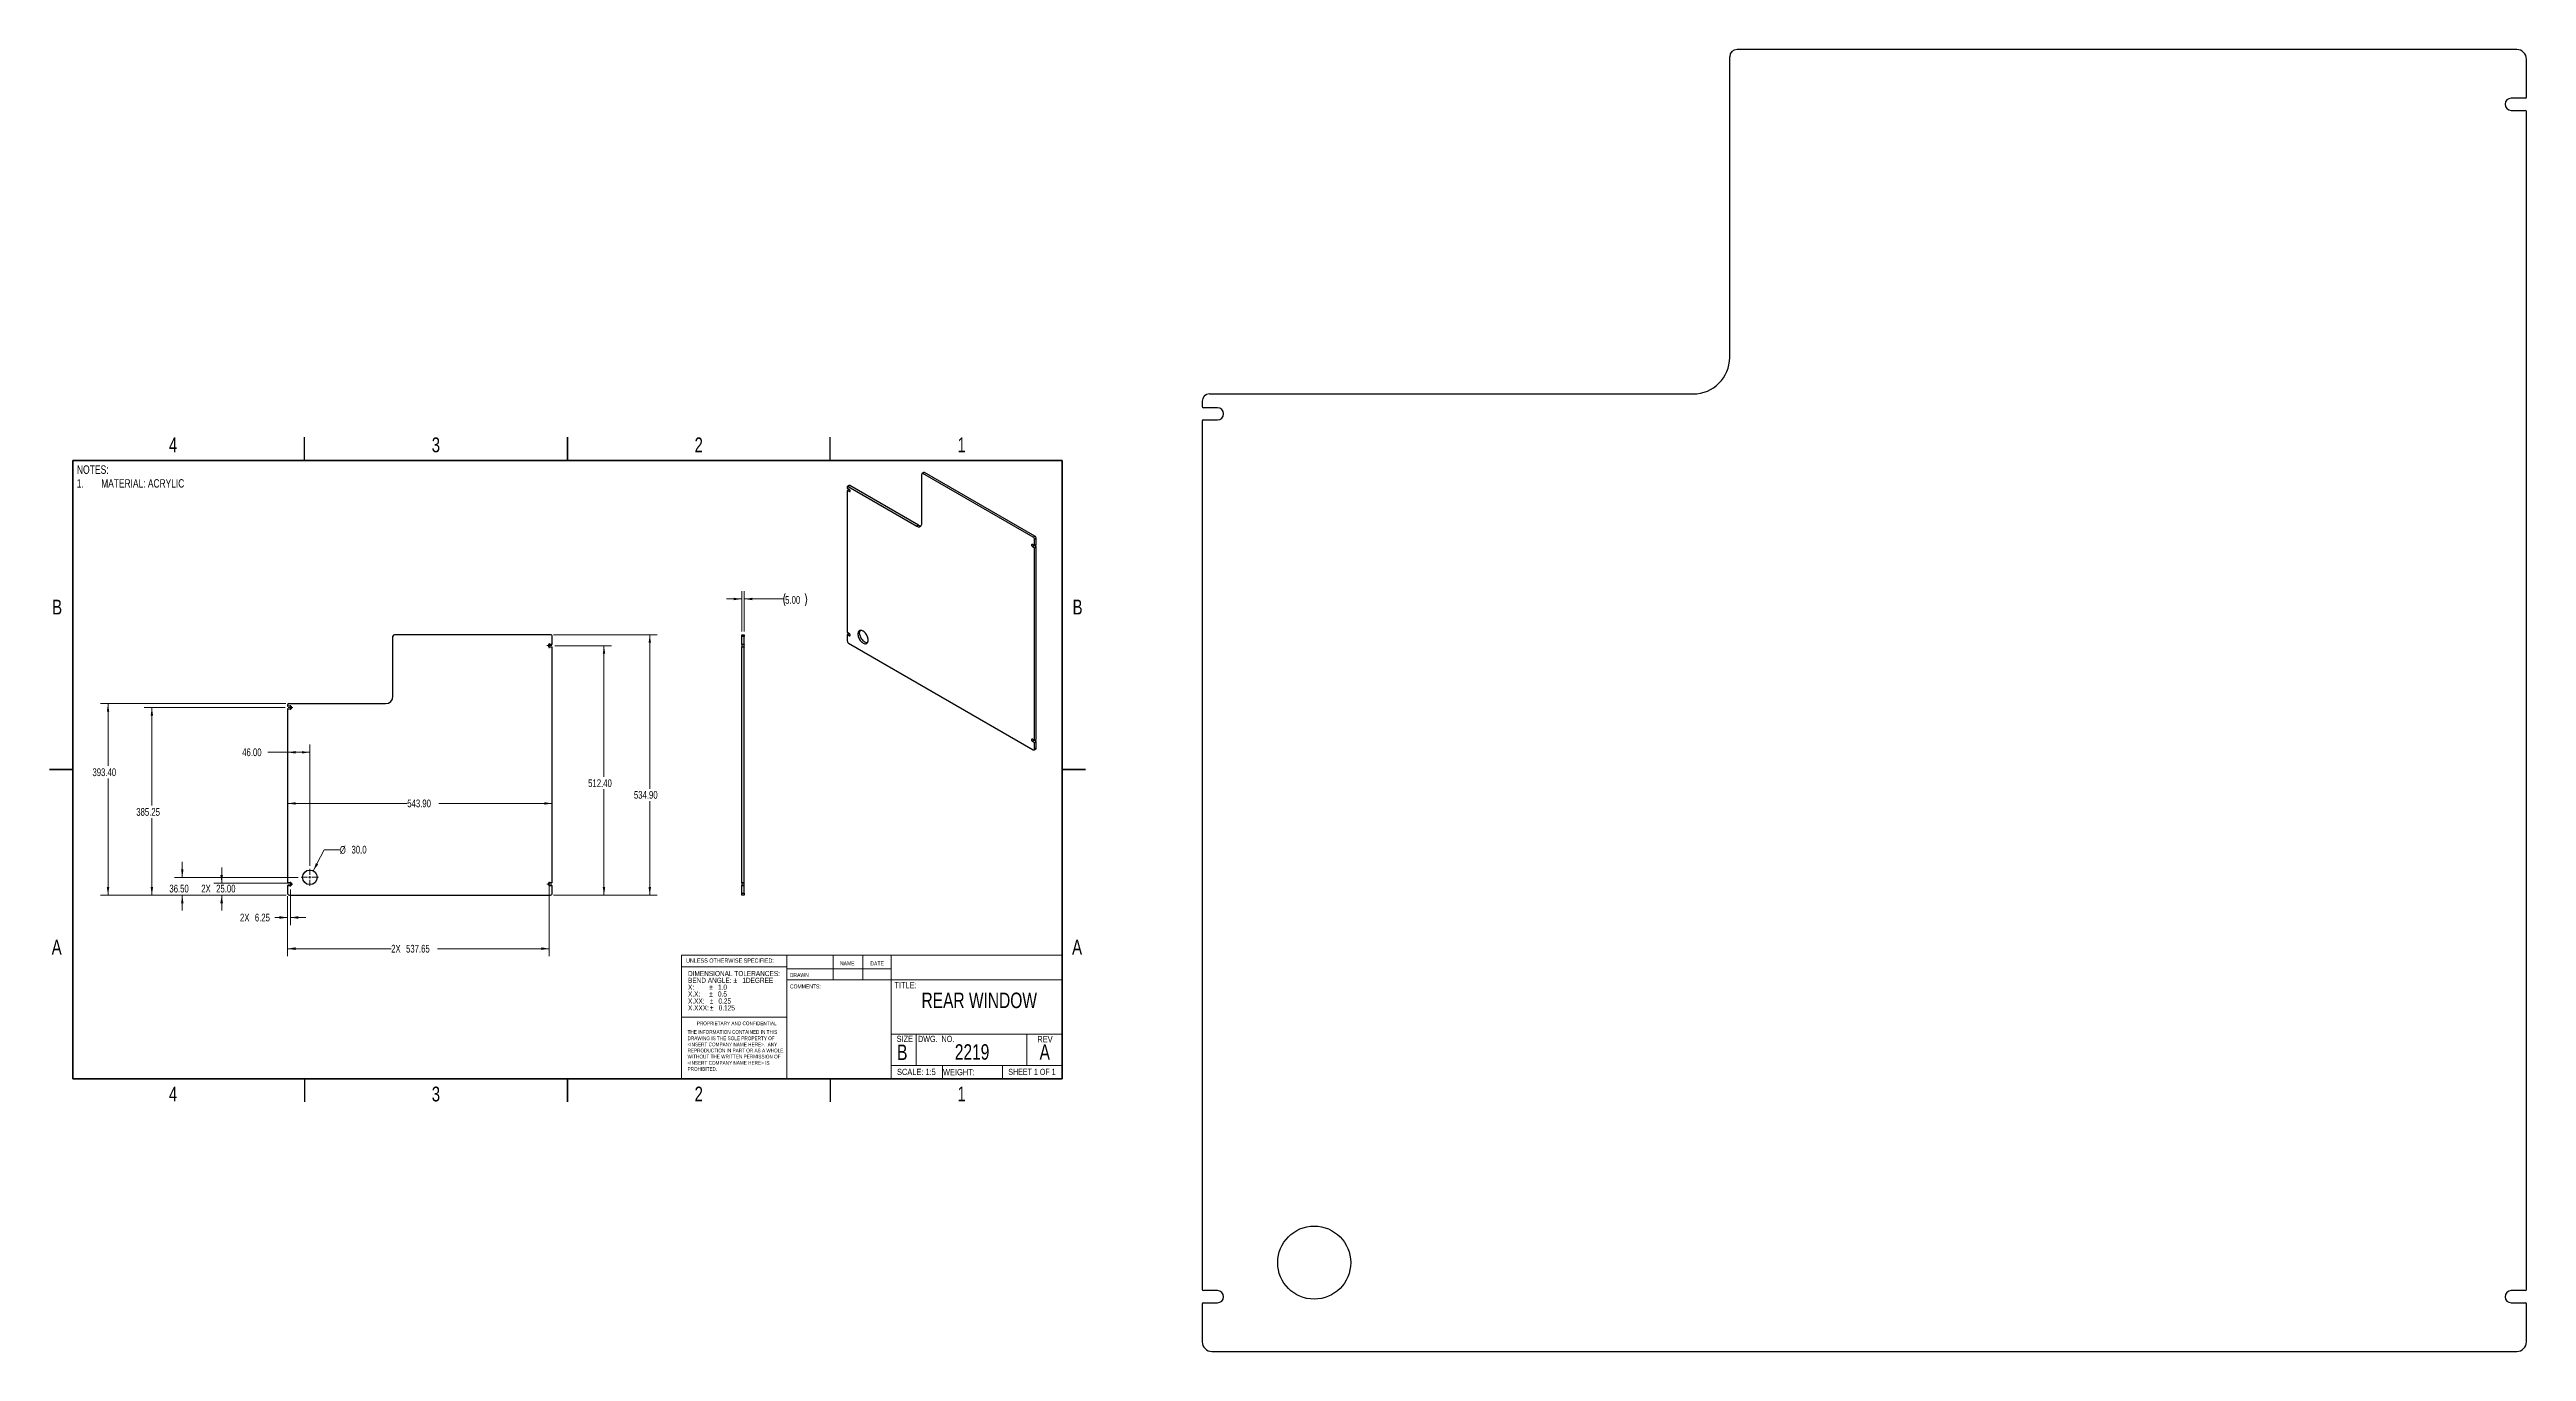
# Model space of a CAD drawing. Header units: millimetres. Extents: x 3 to 1020, y -99 to 436.
import ezdxf

# ---------------------------------------------------------------- set-up
doc = ezdxf.new("R2010")
doc.units = ezdxf.units.MM
doc.styles.add('SLDTEXTSTYLE0', font='TXT', dxfattribs={"width": 0.75})
doc.styles.add('SLDTEXTSTYLE1', font='TXT', dxfattribs={"width": 0.6875})
doc.styles.add('SLDTEXTSTYLE2', font='TXT', dxfattribs={"width": 0.694444})
doc.dimstyles.new('SLDDIMSTYLE0', dxfattribs={"dimtxt": 3.175, "dimasz": 3.302, "dimexe": 0, "dimexo": 0.0625, "dimgap": 0.79375, "dimtad": 0, "dimtih": 1, "dimtoh": 1, "dimlfac": 5, "dimrnd": 1e-09, "dimzin": 4, "dimdsep": 46, "dimtxsty": 'SLDTEXTSTYLE0', "dimsah": 1, "dimcen": 0.09, "dimadec": 0, "dimazin": 1, "dimtfac": 1, "dimtofl": 0, "dimtmove": 0, "dimatfit": 3, "dimfxl": 1, "dimfrac": 2, "dimtolj": 1, "dimtzin": 12, "dimarcsym": 0})
doc.dimstyles.new('SLDDIMSTYLE1', dxfattribs={"dimtxt": 3.175, "dimasz": 3.302, "dimexe": 0, "dimexo": 0.0625, "dimgap": 0.79375, "dimtad": 0, "dimtih": 1, "dimtoh": 1, "dimlfac": 5, "dimrnd": 1e-09, "dimzin": 4, "dimdsep": 46, "dimtxsty": 'SLDTEXTSTYLE0', "dimsah": 1, "dimcen": 0.09, "dimadec": 0, "dimazin": 1, "dimtfac": 1, "dimtmove": 0, "dimatfit": 0, "dimfxl": 1, "dimfrac": 2, "dimtolj": 1, "dimtzin": 12, "dimarcsym": 0})
doc.dimstyles.new('SLDDIMSTYLE2', dxfattribs={"dimtxt": 3.175, "dimasz": 3.302, "dimexe": 0, "dimexo": 0.0625, "dimgap": 0.79375, "dimtad": 0, "dimtih": 1, "dimtoh": 1, "dimdec": 1, "dimlfac": 5, "dimrnd": 1e-09, "dimzin": 4, "dimdsep": 46, "dimtxsty": 'SLDTEXTSTYLE0', "dimsah": 1, "dimcen": 0, "dimadec": 0, "dimazin": 1, "dimtfac": 1, "dimtdec": 1, "dimtofl": 0, "dimtmove": 0, "dimatfit": 3, "dimfxl": 1, "dimfrac": 2, "dimtolj": 1, "dimtzin": 12, "dimarcsym": 0})
doc.dimstyles.new('SLDDIMSTYLE3', dxfattribs={"dimtxt": 3.175, "dimasz": 3.302, "dimexe": 0, "dimexo": 0.0625, "dimgap": 0.79375, "dimtad": 0, "dimtih": 1, "dimtoh": 1, "dimlfac": 5, "dimrnd": 1e-09, "dimzin": 12, "dimdsep": 46, "dimtxsty": 'SLDTEXTSTYLE0', "dimsah": 1, "dimcen": 0.09, "dimadec": 0, "dimazin": 3, "dimtfac": 1, "dimtmove": 0, "dimatfit": 0, "dimfxl": 1, "dimfrac": 2, "dimtolj": 1, "dimtzin": 12, "dimarcsym": 0})
doc.dimstyles.new('SLDDIMSTYLE4', dxfattribs={"dimtxt": 3.175, "dimasz": 3.302, "dimexe": 0, "dimexo": 0.0625, "dimgap": 0.79375, "dimtad": 0, "dimtih": 1, "dimtoh": 1, "dimlfac": 5, "dimrnd": 1e-09, "dimzin": 12, "dimdsep": 46, "dimtxsty": 'SLDTEXTSTYLE0', "dimsah": 1, "dimcen": 0.09, "dimadec": 0, "dimazin": 3, "dimtfac": 1, "dimtofl": 0, "dimtmove": 0, "dimatfit": 3, "dimfxl": 1, "dimfrac": 2, "dimtolj": 1, "dimtzin": 12, "dimarcsym": 0})

# ---------------------------------------------------------------- blocks, each defined once
blk = doc.blocks.new('SW_NOTE_0')
at = {"color": 0, "linetype": 'Continuous', "lineweight": 0, "attachment_point": 1, "style": 'SLDTEXTSTYLE0'}
for s, insert, char_height in [('NOTES:', (0, 4.5), 3.5), ('1.', (0, -1.2), 3.44), ('MATERIAL: ACRYLIC', (10, -1.2), 3.44)]:
    blk.add_mtext(s, dxfattribs=dict(at, insert=insert, char_height=char_height))
blk = doc.blocks.new('SW_NOTE_1')
at = {"color": 0, "linetype": 'Continuous', "lineweight": 0, "char_height": 1.524, "attachment_point": 1, "style": 'SLDTEXTSTYLE0'}
for s, insert in [('THE INFORMATION CONTAINED IN THIS', (0, 2)), ('WITHOUT THE WRITTEN PERMISSION OF', (0, -8.1)), ('DRAWING IS THE SOLE PROPERTY OF', (0, -0.6)), ('<INSERT COMPANY NAME HERE>.  ANY', (0, -3.1)), ('REPRODUCTION IN PART OR AS A WHOLE', (0, -5.6)), ('<INSERT COMPANY NAME HERE> IS', (0, -10.7)), ('PROHIBITED.', (0, -13.2))]:
    blk.add_mtext(s, dxfattribs=dict(at, insert=insert))
blk = doc.blocks.new('SW_NOTE_2')
at = {"color": 0, "linetype": 'Continuous', "lineweight": 0, "attachment_point": 1, "style": 'SLDTEXTSTYLE0'}
for s, insert, char_height in [('DIMENSIONAL TOLERANCES:', (0, 2.7), 2.117), ('X:', (0, -2.9), 2.12), ('X.X:', (0, -5.7), 2.12), ('X.XX:', (0, -8.6), 2.12), ('BEND ANGLE:', (0, -0.1), 2.117), ('%%p', (8.7, -2.9), 2.12), ('%%p', (8.7, -5.7), 2.12), ('%%p', (8.9, -8.6), 2.12), ('1.0', (12.3, -2.9), 2.12), ('0.5', (12.3, -5.7), 2.12), ('0.25', (12.5, -8.6), 2.12), ('%%p', (18.7, -0.1), 2.12), ('1DEGREE', (22.3, -0.1), 2.12), ('X.XXX:', (0, -11.4), 2.12), ('%%p', (9, -11.4), 2.12), ('0.125', (12.6, -11.4), 2.12)]:
    blk.add_mtext(s, dxfattribs=dict(at, insert=insert, char_height=char_height))
blk = doc.blocks.new('_D')
at = {"color": 7, "linetype": 'Continuous', "lineweight": 18}
for p, q in [((100.9, 164.5), (100.9, 143.6)), ((100.9, 146.8), (92.9, 146.8)), ((110.1, 146.8), (100.9, 146.8)), ((110.1, 100.2), (110.1, 150))]:
    blk.add_line(p, q, dxfattribs=at)
for points in [[(100.9, 146.8), (104.2, 146.3), (104.2, 147.3)], [(110.1, 146.8), (106.8, 147.3), (106.8, 146.3)]]:
    blk.add_solid(points, dxfattribs=at)
at = {"color": 7, "linetype": 'Continuous', "lineweight": 18, "insert": (82.3, 148.4), "char_height": 3.17, "attachment_point": 1, "style": 'SLDTEXTSTYLE0'}
blk.add_mtext('46.00', dxfattribs=at)
blk = doc.blocks.new('_D_1')
at = {"color": 7, "linetype": 'Continuous', "lineweight": 18}
for p, q in [((100.9, 164.5), (100.9, 122.6)), ((100.9, 125.8), (150.1, 125.8)), ((209.7, 125.8), (163, 125.8))]:
    blk.add_line(p, q, dxfattribs=at)
for points in [[(100.9, 125.8), (104.2, 125.3), (104.2, 126.3)], [(209.7, 125.8), (206.4, 126.3), (206.4, 125.3)]]:
    blk.add_solid(points, dxfattribs=at)
at = {"color": 7, "linetype": 'Continuous', "lineweight": 18, "insert": (150.1, 127.4), "char_height": 3.17, "attachment_point": 1, "style": 'SLDTEXTSTYLE0'}
blk.add_mtext('543.90', dxfattribs=at)
blk = doc.blocks.new('_D_2')
at = {"color": 7, "linetype": 'Continuous', "lineweight": 18}
for p, q in [((57.7, 95.4), (57.7, 101.8)), ((105.3, 95.4), (54.5, 95.4)), ((100.4, 88.1), (54.5, 88.1)), ((57.7, 88.1), (57.7, 81.8))]:
    blk.add_line(p, q, dxfattribs=at)
for points in [[(57.7, 95.4), (58.2, 98.7), (57.2, 98.7)], [(57.7, 88.1), (57.2, 84.8), (58.2, 84.8)]]:
    blk.add_solid(points, dxfattribs=at)
at = {"color": 7, "linetype": 'Continuous', "lineweight": 18, "insert": (52.4, 92.4), "char_height": 3.17, "attachment_point": 1, "style": 'SLDTEXTSTYLE0'}
blk.add_mtext('36.50', dxfattribs=at)
blk = doc.blocks.new('_D_3')
at = {"color": 7, "linetype": 'Continuous', "lineweight": 18}
for p, q in [((100.2, 166.8), (24.1, 166.8)), ((27.2, 166.8), (27.2, 141.2)), ((27.2, 88.1), (27.2, 136.1)), ((100.4, 88.1), (24.1, 88.1))]:
    blk.add_line(p, q, dxfattribs=at)
for points in [[(27.2, 166.8), (26.7, 163.5), (27.7, 163.5)], [(27.2, 88.1), (27.7, 91.4), (26.7, 91.4)]]:
    blk.add_solid(points, dxfattribs=at)
at = {"color": 7, "linetype": 'Continuous', "lineweight": 18, "insert": (20.8, 140.2), "char_height": 3.17, "attachment_point": 1, "style": 'SLDTEXTSTYLE0'}
blk.add_mtext('393.40', dxfattribs=at)
blk = doc.blocks.new('_D_4')
at = {"color": 7, "linetype": 'Continuous', "lineweight": 18}
for p, q in [((210.1, 195.1), (252.8, 195.1)), ((249.7, 195.1), (249.7, 131.8)), ((249.7, 88.1), (249.7, 126.8)), ((210.1, 88.1), (252.8, 88.1))]:
    blk.add_line(p, q, dxfattribs=at)
for points in [[(249.7, 195.1), (249.2, 191.8), (250.2, 191.8)], [(249.7, 88.1), (250.2, 91.4), (249.2, 91.4)]]:
    blk.add_solid(points, dxfattribs=at)
at = {"color": 7, "linetype": 'Continuous', "lineweight": 18, "insert": (243.2, 130.9), "char_height": 3.17, "attachment_point": 1, "style": 'SLDTEXTSTYLE0'}
blk.add_mtext('534.90', dxfattribs=at)
blk = doc.blocks.new('_D_5')
at = {"color": 7, "linetype": 'Continuous', "lineweight": 18}
for p, q in [((111.5, 98.1), (116, 106.8)), ((116, 106.8), (122.4, 106.8))]:
    blk.add_line(p, q, dxfattribs=at)
blk.add_solid([(111.5, 98.1), (113.5, 100.8), (112.6, 101.3)], dxfattribs=at)
at = {"color": 7, "linetype": 'Continuous', "lineweight": 18, "char_height": 3.17, "attachment_point": 1, "style": 'SLDTEXTSTYLE0'}
for s, insert in [('%%c', (122.4, 108.3)), ('30.0', (127.2, 108.4))]:
    blk.add_mtext(s, dxfattribs=dict(at, insert=insert))
blk = doc.blocks.new('_D_6')
at = {"color": 7, "linetype": 'Continuous', "lineweight": 18}
for p, q in [((210.7, 190.6), (234, 190.6)), ((230.9, 190.6), (230.9, 136.7)), ((230.9, 88.1), (230.9, 131.6)), ((210.1, 88.1), (234, 88.1))]:
    blk.add_line(p, q, dxfattribs=at)
for points in [[(230.9, 190.6), (230.4, 187.3), (231.4, 187.3)], [(230.9, 88.1), (231.4, 91.4), (230.4, 91.4)]]:
    blk.add_solid(points, dxfattribs=at)
at = {"color": 7, "linetype": 'Continuous', "lineweight": 18, "insert": (224.4, 135.7), "char_height": 3.17, "attachment_point": 1, "style": 'SLDTEXTSTYLE0'}
blk.add_mtext('512.40', dxfattribs=at)
blk = doc.blocks.new('_D_7')
at = {"color": 7, "linetype": 'Continuous', "lineweight": 18}
for p, q in [((100.9, 87.7), (100.9, 75.8)), ((102.1, 90.4), (102.1, 75.8)), ((100.9, 78.9), (95.7, 78.9)), ((102.1, 78.9), (108.5, 78.9))]:
    blk.add_line(p, q, dxfattribs=at)
for points in [[(100.9, 78.9), (97.6, 79.5), (97.6, 78.4)], [(102.1, 78.9), (105.4, 78.4), (105.4, 79.5)]]:
    blk.add_solid(points, dxfattribs=at)
at = {"color": 7, "linetype": 'Continuous', "lineweight": 18, "char_height": 3.17, "attachment_point": 1, "style": 'SLDTEXTSTYLE0'}
for s, insert in [('2X', (81.4, 80.5)), ('6.25', (87.5, 80.5))]:
    blk.add_mtext(s, dxfattribs=dict(at, insert=insert))
blk = doc.blocks.new('_D_8')
at = {"color": 7, "linetype": 'Continuous', "lineweight": 18}
for p, q in [((208.4, 91.9), (208.4, 63)), ((100.9, 87.7), (100.9, 63)), ((100.9, 66.1), (143.5, 66.1)), ((208.4, 66.1), (162.5, 66.1))]:
    blk.add_line(p, q, dxfattribs=at)
for points in [[(100.9, 66.1), (104.2, 65.6), (104.2, 66.7)], [(208.4, 66.1), (205.1, 66.7), (205.1, 65.6)]]:
    blk.add_solid(points, dxfattribs=at)
at = {"color": 7, "linetype": 'Continuous', "lineweight": 18, "char_height": 3.17, "attachment_point": 1, "style": 'SLDTEXTSTYLE0'}
for s, insert in [('2X', (143.5, 67.7)), ('537.65', (149.6, 67.7))]:
    blk.add_mtext(s, dxfattribs=dict(at, insert=insert))
blk = doc.blocks.new('_D_9')
at = {"color": 7, "linetype": 'Continuous', "lineweight": 18}
for p, q in [((100.9, 93.1), (70.7, 93.1)), ((73.9, 93.1), (73.9, 99.5)), ((100.4, 88.1), (70.7, 88.1)), ((73.9, 88.1), (73.9, 81.8))]:
    blk.add_line(p, q, dxfattribs=at)
for points in [[(73.9, 93.1), (74.4, 96.4), (73.3, 96.4)], [(73.9, 88.1), (73.3, 84.8), (74.4, 84.8)]]:
    blk.add_solid(points, dxfattribs=at)
at = {"color": 7, "linetype": 'Continuous', "lineweight": 18, "char_height": 3.17, "attachment_point": 1, "style": 'SLDTEXTSTYLE0'}
for s, insert in [('2X', (65.5, 92.4)), ('25.00', (71.6, 92.4))]:
    blk.add_mtext(s, dxfattribs=dict(at, insert=insert))
blk = doc.blocks.new('_D_10')
at = {"color": 7, "linetype": 'Continuous', "lineweight": 18}
for p, q in [((99.9, 165.2), (42.1, 165.2)), ((45.2, 165.2), (45.2, 124.9)), ((45.2, 88.1), (45.2, 119.8)), ((100.4, 88.1), (42.1, 88.1))]:
    blk.add_line(p, q, dxfattribs=at)
for points in [[(45.2, 165.2), (44.7, 161.9), (45.7, 161.9)], [(45.2, 88.1), (45.7, 91.4), (44.7, 91.4)]]:
    blk.add_solid(points, dxfattribs=at)
at = {"color": 7, "linetype": 'Continuous', "lineweight": 18, "insert": (38.8, 123.9), "char_height": 3.17, "attachment_point": 1, "style": 'SLDTEXTSTYLE0'}
blk.add_mtext('385.25', dxfattribs=at)
blk = doc.blocks.new('SW_CENTERMARKSYMBOL_0')
at = {"color": 0, "linetype": 'Continuous', "lineweight": 0}
for p, q in [((-1.016, 0), (-3.508, 0)), ((0, 0), (-0.508, 0)), ((0, 1.016), (0, 3.508)), ((0, 0), (0, 0.508)), ((0, 0), (0, -0.508)), ((0, 0), (0.508, 0)), ((1.016, 0), (3.508, 0)), ((0, -1.016), (0, -3.508))]:
    blk.add_line(p, q, dxfattribs=at)
blk = doc.blocks.new('SW_CENTERMARKSYMBOL_1')
at = {"color": 0, "linetype": 'Continuous', "lineweight": 0}
for p, q in [((-0.508, 0), (-1.008, 0)), ((0, 0), (-0.508, 0)), ((0, 0.508), (0, 1.008)), ((0, 0), (0, 0.508)), ((0, 0), (0, -0.508)), ((0, 0), (0.508, 0)), ((0.508, 0), (1.008, 0)), ((0, -0.508), (0, -1.008))]:
    blk.add_line(p, q, dxfattribs=at)
blk = doc.blocks.new('SW_CENTERMARKSYMBOL_2')
at = {"color": 0, "linetype": 'Continuous', "lineweight": 0}
for p, q in [((-0.508, 0), (-1.008, 0)), ((0, 0), (-0.508, 0)), ((0, 0.508), (0, 1.008)), ((0, 0), (0, 0.508)), ((0, 0), (0, -0.508)), ((0, 0), (0.508, 0)), ((0.508, 0), (1.008, 0)), ((0, -0.508), (0, -1.008))]:
    blk.add_line(p, q, dxfattribs=at)
blk = doc.blocks.new('SW_CENTERMARKSYMBOL_3')
at = {"color": 0, "linetype": 'Continuous', "lineweight": 0}
for p, q in [((-0.508, 0), (-1.008, 0)), ((0, 0), (-0.508, 0)), ((0, 0.508), (0, 1.008)), ((0, 0), (0, 0.508)), ((0, 0), (0, -0.508)), ((0, 0), (0.508, 0)), ((0.508, 0), (1.008, 0)), ((0, -0.508), (0, -1.008))]:
    blk.add_line(p, q, dxfattribs=at)
blk = doc.blocks.new('SW_CENTERMARKSYMBOL_4')
at = {"color": 0, "linetype": 'Continuous', "lineweight": 0}
for p, q in [((-0.5, 0), (-1, 0)), ((0, 0), (-0.5, 0)), ((0, 0.5), (0, 1)), ((0, 0), (0, 0.5)), ((0, 0), (0, -0.5)), ((0, 0), (0.5, 0)), ((0.5, 0), (1, 0)), ((0, -0.5), (0, -1))]:
    blk.add_line(p, q, dxfattribs=at)
blk = doc.blocks.new('_D_11')
at = {"color": 7, "linetype": 'Continuous', "lineweight": 18}
for p, q in [((287.5, 209.8), (281.2, 209.8)), ((287.5, 196.4), (287.5, 213)), ((288.5, 196.4), (288.5, 213)), ((288.5, 209.8), (304.8, 209.8))]:
    blk.add_line(p, q, dxfattribs=at)
for centre, start, end in [((310.4, 209.5), 153.4349, 206.5651), ((308.5, 209.5), 333.4349, 26.5651)]:
    blk.add_arc(centre, 5.64, start, end, dxfattribs=at)
for points in [[(287.5, 209.8), (284.2, 210.3), (284.2, 209.3)], [(288.5, 209.8), (291.8, 209.3), (291.8, 210.3)]]:
    blk.add_solid(points, dxfattribs=at)
at = {"color": 7, "linetype": 'Continuous', "lineweight": 18, "insert": (305.3, 211), "char_height": 3.17, "attachment_point": 1, "style": 'SLDTEXTSTYLE0'}
blk.add_mtext('5.00', dxfattribs=at)

msp = doc.modelspace()

# ---------------------------------------------------------------- linework, layer by layer
at = {"color": 7, "linetype": 'Continuous', "lineweight": 25}
for p, q in [((693.2431, 309.0403), (693.2431, 432.5403)), ((1016.4872, 435.5403), (696.2431, 435.5403)), ((1020.4872, 416.0403), (1020.4872, 431.5403)), ((1019.9872, 415.5403), (1014.2372, 415.5403)), ((1014.2372, 410.5403), (1019.9872, 410.5403)), ((1020.4872, -73.8597), (1020.4872, 410.0403)), ((476.5872, 291.0403), (476.5872, 288.8903)), ((482.8372, 288.3903), (477.0872, 288.3903)), ((479.5872, 294.0403), (678.2431, 294.0403)), ((107.95, 266.7), (107.95, 276.225)), ((215.9, 276.225), (215.9, 266.7)), ((215.9, 266.7), (215.9, 276.225)), ((323.85, 266.7), (323.85, 276.225)), ((476.5872, 282.8903), (476.5872, -73.8597)), ((477.0872, 283.3903), (482.8372, 283.3903)), ((330.802, 255.704), (330.802, 255.3529)), ((330.802, 254.373), (330.802, 196.1128)), ((331.5298, 254.827), (330.8227, 254.4188)), ((331.6859, 254.761), (330.8727, 255.2304)), ((331.5798, 254.8221), (330.8727, 254.4139)), ((330.8727, 254.4139), (331.6859, 253.9444)), ((331.6334, 256.3869), (330.9263, 255.9787)), ((331.9334, 256.3572), (331.2263, 255.949)), ((331.2263, 255.949), (359.3205, 239.7306)), ((331.6949, 254.7556), (331.5798, 254.8221)), ((360.0276, 240.1388), (331.9334, 256.3572)), ((361.4418, 240.9556), (361.4418, 261.1241)), ((362.2732, 261.807), (361.5661, 261.3988)), ((362.5732, 261.7773), (361.8661, 261.3691)), ((407.1554, 235.2242), (361.8661, 261.3691)), ((407.8625, 235.6324), (362.5732, 261.7773)), ((360.0276, 240.1388), (359.3205, 239.7306)), ((407.1554, 235.2242), (407.8625, 235.6324)), ((408.4282, 234.6526), (407.7211, 234.2444)), ((407.7211, 231.7131), (407.7211, 234.2444)), ((408.4282, 232.1213), (408.4282, 234.6526)), ((407.6504, 231.6722), (406.8372, 232.1417)), ((407.5443, 231.7333), (406.8372, 231.3251)), ((406.8372, 231.3251), (407.6504, 230.8557)), ((407.5443, 231.7333), (407.5353, 231.7387)), ((408.3575, 231.2639), (407.5443, 231.7333)), ((407.6504, 230.8557), (408.3575, 231.2639)), ((407.7004, 231.6673), (408.4075, 232.0755)), ((407.7211, 231.7131), (408.4282, 232.1213)), ((408.4282, 231.1414), (407.7211, 230.7332)), ((407.7211, 151.7084), (407.7211, 230.7332)), ((408.4282, 152.1166), (408.4282, 231.1414)), ((144.217, 169.8259), (144.217, 194.5259)), ((208.8659, 195.1259), (144.817, 195.1259)), ((209.6659, 191.2259), (209.6659, 194.3259)), ((287.5095, 195.1259), (288.5095, 195.1259)), ((287.5095, 194.3259), (287.5095, 195.1259)), ((288.5095, 194.3259), (287.5095, 194.3259)), ((287.5095, 191.2259), (287.5095, 194.3259)), ((288.5095, 195.1259), (288.5095, 194.3259)), ((288.5095, 191.2259), (288.5095, 194.3259)), ((330.802, 195.133), (330.802, 192.6017)), ((331.5298, 195.587), (330.8227, 195.1788)), ((331.6859, 195.5209), (330.8727, 195.9904)), ((331.5798, 195.582), (330.8727, 195.1738)), ((330.8727, 195.1738), (331.6859, 194.7044)), ((331.6949, 195.5156), (331.5798, 195.582)), ((209.5659, 191.1259), (208.4159, 191.1259)), ((208.4159, 190.1259), (209.5659, 190.1259)), ((209.6659, 93.2459), (209.6659, 190.0259)), ((287.5095, 191.1259), (287.5095, 191.2259)), ((287.5095, 191.2259), (288.5095, 191.2259)), ((288.5095, 191.1259), (287.5095, 191.1259)), ((287.5095, 191.1259), (287.5095, 190.1259)), ((287.5095, 190.1259), (288.5095, 190.1259)), ((287.5095, 190.0259), (287.5095, 190.1259)), ((288.5095, 190.0259), (287.5095, 190.0259)), ((287.5095, 93.2459), (287.5095, 190.0259)), ((288.5095, 191.2259), (288.5095, 191.1259)), ((288.5095, 190.1259), (288.5095, 191.1259)), ((288.5095, 190.1259), (288.5095, 190.0259)), ((288.5095, 93.2459), (288.5095, 190.0259)), ((331.3677, 191.6219), (407.1554, 147.8706)), ((100.8859, 166.2259), (100.8859, 165.7959)), ((100.8859, 164.5959), (100.8859, 93.2459)), ((102.1359, 165.6959), (100.9859, 165.6959)), ((100.9859, 164.6959), (102.1359, 164.6959)), ((101.4859, 166.8259), (141.217, 166.8259)), ((407.6504, 151.6676), (406.8372, 152.137)), ((407.5443, 151.7287), (406.8372, 151.3205)), ((406.8372, 151.3205), (407.6504, 150.851)), ((407.5443, 151.7287), (407.5353, 151.734)), ((408.3575, 151.2592), (407.5443, 151.7287)), ((407.5554, 147.831), (408.2625, 148.2392)), ((407.6504, 150.851), (408.3575, 151.2592)), ((407.7004, 151.6626), (408.4075, 152.0708)), ((407.7211, 151.7084), (408.4282, 152.1166)), ((408.4282, 151.1368), (407.7211, 150.7286)), ((407.7211, 148.1973), (407.7211, 150.7286)), ((407.7211, 148.1973), (408.4282, 148.6055)), ((408.4282, 148.6055), (408.4282, 151.1368)), ((3.175, 139.7), (12.7, 139.7)), ((12.7, 139.7), (3.175, 139.7)), ((428.625, 139.7), (419.1, 139.7)), ((419.1, 139.7), (428.625, 139.7)), ((100.8859, 92.0459), (100.8859, 88.9459)), ((102.1359, 93.1459), (100.9859, 93.1459)), ((100.9859, 92.1459), (102.1359, 92.1459)), ((209.5659, 93.1459), (208.4159, 93.1459)), ((208.4159, 92.1459), (209.5659, 92.1459)), ((209.6659, 88.9459), (209.6659, 92.0459)), ((287.5095, 93.2459), (288.5095, 93.2459)), ((287.5095, 93.1459), (287.5095, 93.2459)), ((288.5095, 93.1459), (287.5095, 93.1459)), ((287.5095, 93.1459), (287.5095, 92.1459)), ((287.5095, 92.0459), (287.5095, 92.1459)), ((287.5095, 92.1459), (288.5095, 92.1459)), ((287.5095, 88.9459), (287.5095, 92.0459)), ((288.5095, 92.0459), (287.5095, 92.0459)), ((288.5095, 93.2459), (288.5095, 93.1459)), ((288.5095, 92.1459), (288.5095, 93.1459)), ((288.5095, 92.1459), (288.5095, 92.0459)), ((288.5095, 88.9459), (288.5095, 92.0459)), ((101.6859, 88.1459), (208.8659, 88.1459)), ((287.5095, 88.9459), (288.5095, 88.9459)), ((287.5095, 88.1459), (287.5095, 88.9459)), ((288.5095, 88.1459), (287.5095, 88.1459)), ((288.5095, 88.9459), (288.5095, 88.1459)), ((107.95, 12.7), (107.95, 3.175)), ((215.9, 3.175), (215.9, 12.7)), ((215.9, 12.7), (215.9, 3.175)), ((323.85, 12.7), (323.85, 3.175)), ((476.5872, -79.8597), (476.5872, -95.3597)), ((482.8372, -74.3597), (477.0872, -74.3597)), ((477.0872, -79.3597), (482.8372, -79.3597)), ((1019.9872, -74.3597), (1014.2372, -74.3597)), ((1014.2372, -79.3597), (1019.9872, -79.3597)), ((1020.4872, -95.3597), (1020.4872, -79.8597)), ((480.5872, -99.3597), (1016.4872, -99.3597))]:
    msp.add_line(p, q, dxfattribs=at)
at = {"color": 7, "linetype": 'Continuous', "lineweight": 50}
for p, q in [((12.7, 12.7), (12.7, 266.7)), ((12.7, 266.7), (419.1, 266.7)), ((419.1, 266.7), (419.1, 12.7)), ((419.1, 12.7), (12.7, 12.7))]:
    msp.add_line(p, q, dxfattribs=at)
at = {"color": 8, "linetype": 'Continuous', "lineweight": 25}
for p, q in [((332.0395, 254.1485), (331.6859, 253.9444)), ((332.0395, 194.9085), (331.6859, 194.7044))]:
    msp.add_line(p, q, dxfattribs=at)
at = {"color": 7, "linetype": 'Continuous', "lineweight": 18}
for p, q in [((262.6786, 12.7), (262.6786, 63.4037)), ((262.6786, 63.4037), (419.1, 63.4037)), ((305.9481, 63.4037), (305.9481, 12.7)), ((324.9852, 63.4037), (324.9852, 53.2688)), ((337.2431, 63.4037), (337.2431, 53.2688)), ((348.903, 63.4037), (348.903, 12.7)), ((305.9481, 58.6742), (262.6786, 58.6742)), ((305.9481, 57.8319), (348.903, 57.8319)), ((305.9481, 53.2688), (348.903, 53.2688)), ((348.903, 53.2688), (419.1, 53.2688)), ((262.6786, 38.0519), (306.1016, 38.0519)), ((348.903, 30.9845), (419.1, 30.9845)), ((359.0753, 30.9845), (359.0753, 18.1073)), ((404.5728, 30.9845), (404.5728, 18.1073)), ((348.903, 18.1073), (419.1, 18.1073)), ((369.9362, 18.1073), (369.9362, 12.7)), ((394.6227, 18.1073), (394.6227, 12.7))]:
    msp.add_line(p, q, dxfattribs=at)
at = {"color": 7, "linetype": 'Continuous', "lineweight": 25, "flags": 128}
for points in [[(331.6859, 253.9444), (331.8212, 253.8974), (331.9359, 253.9197), (332.0126, 254.0079), (332.0395, 254.1486), (332.0126, 254.3204), (331.9359, 254.4971), (331.8212, 254.6518), (331.6859, 254.761)], [(359.3205, 239.7306), (359.6523, 239.5692), (359.976, 239.472), (360.2835, 239.4416), (360.5674, 239.4786), (360.8205, 239.5821), (361.0367, 239.7496), (361.2106, 239.9769), (361.338, 240.2585), (361.4157, 240.5875), (361.4418, 240.9556)], [(406.8372, 232.1417), (406.7019, 232.1887), (406.5872, 232.1664), (406.5106, 232.0782), (406.4837, 231.9375), (406.5106, 231.7657), (406.5872, 231.589), (406.7019, 231.4343), (406.8372, 231.3251)], [(331.6859, 194.7044), (331.8212, 194.6574), (331.9359, 194.6797), (332.0126, 194.7679), (332.0395, 194.9086), (332.0126, 195.0803), (331.9359, 195.257), (331.8212, 195.4118), (331.6859, 195.5209)], [(339.4287, 192.9291), (339.4039, 193.3174), (339.3299, 193.7253), (339.2085, 194.1433), (339.0425, 194.5614), (338.8359, 194.97), (338.5934, 195.3595), (338.3208, 195.7208), (338.0245, 196.0453), (337.7113, 196.3254), (337.3887, 196.5547), (337.0641, 196.7277), (336.7453, 196.8403), (336.4396, 196.89), (336.1543, 196.8755), (335.896, 196.7973), (335.6708, 196.6571), (335.484, 196.4582), (335.3399, 196.2053), (335.2419, 195.9043), (335.1923, 195.5623), (335.1923, 195.1873), (335.2419, 194.788), (335.3399, 194.3739), (335.484, 193.9546), (335.6708, 193.54), (335.896, 193.1398), (336.1543, 192.7633), (336.4396, 192.4194), (336.7453, 192.1162), (337.0641, 191.8607), (337.3887, 191.659), (337.7113, 191.5158), (338.0245, 191.4344), (338.3208, 191.4167), (338.5934, 191.4632), (338.8359, 191.5728), (339.0425, 191.7428), (339.2085, 191.9694), (339.3299, 192.2471), (339.4039, 192.5696), (339.4287, 192.9291)], [(339.1186, 191.8329), (339.0279, 191.8249), (338.7316, 191.8426), (338.4184, 191.924), (338.0958, 192.0672), (337.7712, 192.2689), (337.4524, 192.5244), (337.1468, 192.8276), (336.8614, 193.1715), (336.6031, 193.548), (336.3779, 193.9482), (336.1911, 194.3628), (336.047, 194.7821), (335.949, 195.1962), (335.8994, 195.5955), (335.8994, 195.9705), (335.949, 196.3125), (336.047, 196.6135), (336.1911, 196.8664), (336.2033, 196.8828)], [(406.8372, 152.137), (406.7019, 152.184), (406.5872, 152.1618), (406.5106, 152.0735), (406.4837, 151.9328), (406.5106, 151.7611), (406.5872, 151.5844), (406.7019, 151.4297), (406.8372, 151.3205)]]:
    msp.add_lwpolyline(points, dxfattribs=at)
at = {"color": 7, "linetype": 'Continuous', "lineweight": 25}
for centre, radius in [((110.0859, 95.4459), 3), ((522.5872, -62.8597), 15)]:
    msp.add_circle(centre, radius, dxfattribs=at)
for centre, radius, start, end in [((696.2431, 432.5403), 3, 90, 180), ((1016.4872, 431.5403), 4, 0, 90), ((1014.2372, 413.0403), 2.5, 90, 270), ((1019.9872, 416.0403), 0.5, 270, 0), ((1019.9872, 410.0403), 0.5, 0, 90), ((678.2431, 309.0403), 15, 270, 0), ((479.5872, 291.0403), 3, 90, 180), ((477.0872, 288.8903), 0.5, 180, 270), ((482.8372, 285.8903), 2.5, 270, 90), ((477.0872, 282.8903), 0.5, 90, 180), ((331.0607, 255.746), 0.262, 50.7967148, 189.214037), ((330.8451, 254.38), 0.0437, 50.7967148, 189.214037), ((330.9555, 255.3599), 0.1537, 182.6054785, 237.3945217), ((331.5506, 254.7812), 0.0503, 54.3824225, 114.307119), ((331.7576, 256.1119), 0.3018, 54.3824225, 114.307119), ((361.7004, 261.1661), 0.262, 50.7967148, 189.214037), ((362.3974, 261.532), 0.3018, 54.3824225, 114.307119), ((360.9901, 241.6209), 1.7672, 236.9992948, 274.5945748), ((406.4929, 234.1885), 1.2294, 2.6054785, 57.3945217), ((407.2, 234.5967), 1.2294, 2.6054785, 57.3945217), ((407.678, 231.7061), 0.0437, 230.7967148, 9.214037), ((407.5676, 230.7262), 0.1537, 2.6054785, 57.3945217), ((408.2747, 231.1344), 0.1537, 2.6054785, 57.3945217), ((408.3806, 232.1152), 0.048, 304.0563508, 7.2558296), ((144.817, 194.5259), 0.6, 90, 180), ((208.8659, 194.3259), 0.8, 0, 90), ((330.8451, 195.14), 0.0437, 50.7967148, 189.214037), ((330.9555, 196.1198), 0.1537, 182.6054785, 237.3945217), ((331.5506, 195.5411), 0.0503, 54.3824225, 114.307119), ((208.4159, 190.6259), 0.5, 90, 270), ((209.5659, 191.2259), 0.1, 270, 0), ((209.5659, 190.0259), 0.1, 0, 90), ((332.0302, 192.6576), 1.2294, 182.6054785, 237.3945217), ((101.4859, 166.2259), 0.6, 90, 180), ((100.9859, 165.7959), 0.1, 180, 270), ((100.9859, 164.5959), 0.1, 90, 180), ((102.1359, 165.1959), 0.5, 270, 90), ((141.217, 169.8259), 3, 270, 0), ((407.3762, 148.1413), 0.3494, 230.7967148, 9.214037), ((407.678, 151.7014), 0.0437, 230.7967148, 9.214037), ((407.5676, 150.7216), 0.1537, 2.6054785, 57.3945217), ((408.0477, 148.557), 0.3836, 304.0563508, 7.2558296), ((408.2747, 151.1298), 0.1537, 2.6054785, 57.3945217), ((408.3806, 152.1106), 0.048, 304.0563509, 7.2558295), ((100.9859, 93.2459), 0.1, 180, 270), ((100.9859, 92.0459), 0.1, 90, 180), ((102.1359, 92.6459), 0.5, 270, 90), ((208.4159, 92.6459), 0.5, 90, 270), ((209.5659, 93.2459), 0.1, 270, 0), ((209.5659, 92.0459), 0.1, 0, 90), ((101.6859, 88.9459), 0.8, 180, 270), ((208.8659, 88.9459), 0.8, 270, 0), ((477.0872, -73.8597), 0.5, 180, 270), ((477.0872, -79.8597), 0.5, 90, 180), ((482.8372, -76.8597), 2.5, 270, 90), ((1014.2372, -76.8597), 2.5, 90, 270), ((1019.9872, -73.8597), 0.5, 270, 0), ((1019.9872, -79.8597), 0.5, 0, 90), ((480.5872, -95.3597), 4, 180, 270), ((1016.4872, -95.3597), 4, 270, 0)]:
    msp.add_arc(centre, radius, start, end, dxfattribs=at)

# ---------------------------------------------------------------- block references
at = {"color": 7, "linetype": 'Continuous', "lineweight": 0}
for name, p in [('SW_NOTE_0', (14.3948, 260.2068)), ('SW_CENTERMARKSYMBOL_4', (208.4159, 190.6259)), ('SW_CENTERMARKSYMBOL_1', (102.1359, 165.1959)), ('SW_CENTERMARKSYMBOL_2', (102.1359, 92.6459)), ('SW_CENTERMARKSYMBOL_0', (110.0859, 95.4459)), ('SW_CENTERMARKSYMBOL_3', (208.4159, 92.6459)), ('SW_NOTE_2', (265.4132, 54.2766)), ('SW_NOTE_1', (265.2142, 30.6576))]:
    msp.add_blockref(name, p, dxfattribs=at)

# ---------------------------------------------------------------- texts
for s, insert, char_height, attachment_point, style in [('4', (53.9136, 276.1637), 6.096, 2, 'SLDTEXTSTYLE0'), ('3', (161.8636, 276.1637), 6.096, 2, 'SLDTEXTSTYLE0'), ('2', (269.8136, 276.1637), 6.096, 2, 'SLDTEXTSTYLE0'), ('1', (377.7636, 276.1637), 6.096, 2, 'SLDTEXTSTYLE0'), ('B', (6.3034, 209.5257), 6.096, 2, 'SLDTEXTSTYLE0'), ('B', (425.4034, 209.5257), 6.096, 2, 'SLDTEXTSTYLE0'), ('A', (6.1066, 69.8257), 6.096, 2, 'SLDTEXTSTYLE0'), ('UNLESS OTHERWISE SPECIFIED:', (264.6171, 62.1158), 1.778, 1, 'SLDTEXTSTYLE0'), ('A', (425.2066, 69.8257), 6.096, 2, 'SLDTEXTSTYLE0'), ('DRAWN', (307.1966, 56.1227), 1.651, 1, 'SLDTEXTSTYLE0'), ('COMMENTS:', (307.2838, 51.4535), 1.651, 1, 'SLDTEXTSTYLE0'), ('NAME', (327.8238, 60.923), 1.651, 1, 'SLDTEXTSTYLE0'), ('DATE', (340.3149, 60.8789), 1.651, 1, 'SLDTEXTSTYLE0'), ('TITLE:', (350.1934, 52.393), 2.54, 1, 'SLDTEXTSTYLE0'), ('REAR WINDOW', (385.0286, 48.0717), 6.35, 2, 'SLDTEXTSTYLE0'), ('PROPRIETARY AND CONFIDENTIAL', (268.9893, 36.2029), 1.524, 1, 'SLDTEXTSTYLE0'), ('SIZE', (351.0796, 30.358), 2.54, 1, 'SLDTEXTSTYLE0'), ('B', (351.28, 26.7244), 6.35, 1, 'SLDTEXTSTYLE0'), ('DWG.  NO.', (359.8807, 30.3225), 2.54, 1, 'SLDTEXTSTYLE2'), ('2219', (382.0794, 26.8729), 6.35, 2, 'SLDTEXTSTYLE0'), ('REV', (408.8849, 30.2233), 2.54, 1, 'SLDTEXTSTYLE0'), ('A', (411.933, 26.8636), 6.35, 2, 'SLDTEXTSTYLE0'), ('SCALE: 1:5', (351.2486, 16.7647), 2.54, 1, 'SLDTEXTSTYLE0'), ('WEIGHT:', (370.14, 16.6777), 2.54, 1, 'SLDTEXTSTYLE0'), ('SHEET 1 OF 1', (396.9309, 16.7729), 2.54, 1, 'SLDTEXTSTYLE1'), ('4', (53.9136, 9.4637), 6.096, 2, 'SLDTEXTSTYLE0'), ('3', (161.8636, 9.4637), 6.096, 2, 'SLDTEXTSTYLE0'), ('2', (269.8136, 9.4637), 6.096, 2, 'SLDTEXTSTYLE0'), ('1', (377.7636, 9.4637), 6.096, 2, 'SLDTEXTSTYLE0')]:
    msp.add_mtext(s, dxfattribs=dict(at, insert=insert, char_height=char_height, attachment_point=attachment_point, style=style))

# ---------------------------------------------------------------- dimensions: what is measured, and where the dimension line sits
at = {"color": 7, "linetype": 'Continuous', "lineweight": 18}
for base, p1, p2, text, dimstyle, picture, middle in [((288.5095, 209.7832), (287.5095, 195.1259), (288.5095, 195.1259), '(<>)', 'SLDDIMSTYLE1', '_D_11', (309.4542, 209.7832)), ((102.1359, 78.9459), (100.8859, 88.9459), (102.1359, 91.6379), '2X <>', 'SLDDIMSTYLE3', '_D_7', (88.5739, 78.9459)), ((208.4159, 66.1459), (100.8859, 88.9459), (208.4159, 93.1459), '2X <>', 'SLDDIMSTYLE4', '_D_8', (152.9879, 66.1459))]:
    dim = msp.add_linear_dim(base=base, p1=p1, p2=p2, text=text, dimstyle=dimstyle, dxfattribs=at)
    dim.commit()
    dim.dimension.update_dxf_attribs({"geometry": picture, "text_midpoint": middle, "dimtype": 160})
for base, p1, p2, dimstyle, picture, middle in [((249.6659, 88.1459), (208.8659, 195.1259), (208.8659, 88.1459), 'SLDDIMSTYLE0', '_D_4', (249.6659, 129.3015)), ((230.8659, 190.6259), (208.8659, 88.1459), (209.458, 190.6259), 'SLDDIMSTYLE0', '_D_6', (230.8659, 134.136)), ((27.2266, 166.8259), (101.6859, 88.1459), (101.4859, 166.8259), 'SLDDIMSTYLE0', '_D_3', (27.2266, 138.663)), ((45.2256, 88.1459), (101.1279, 165.1959), (101.6859, 88.1459), 'SLDDIMSTYLE4', '_D_10', (45.2256, 122.355)), ((57.7045, 95.4459), (101.6859, 88.1459), (106.5779, 95.4459), 'SLDDIMSTYLE1', '_D_2', (57.7045, 90.8103))]:
    dim = msp.add_linear_dim(base=base, p1=p1, p2=p2, angle=90, dimstyle=dimstyle, dxfattribs=at)
    dim.commit()
    dim.dimension.update_dxf_attribs({"geometry": picture, "text_midpoint": middle, "dimtype": 160})
for base, p2, picture, middle in [((110.0859, 146.8203), (110.0859, 98.9539), '_D', (87.5831, 146.8203)), ((209.6659, 125.7959), (209.6659, 88.1459), '_D_1', (156.5123, 125.7959))]:
    dim = msp.add_linear_dim(base=base, p1=(100.8859, 165.7959), p2=p2, dimstyle='SLDDIMSTYLE0', dxfattribs=at)
    dim.commit()
    dim.dimension.update_dxf_attribs({"geometry": picture, "text_midpoint": middle, "dimtype": 160})
dim = msp.add_diameter_dim_2p(p1=(108.6901, 92.7903), p2=(111.4817, 98.1014), dimstyle='SLDDIMSTYLE2', dxfattribs=at)
dim.commit()
dim.dimension.update_dxf_attribs({"geometry": '_D_5', "text_midpoint": (128.8952, 106.7843), "dimtype": 163})
dim = msp.add_linear_dim(base=(73.8566, 93.1459), p1=(101.6859, 88.1459), p2=(102.1359, 93.1459), angle=90, text='2X <>', dimstyle='SLDDIMSTYLE1', dxfattribs=at)
dim.commit()
dim.dimension.update_dxf_attribs({"geometry": '_D_9', "text_midpoint": (73.8566, 90.8103), "dimtype": 160})

doc.saveas('drawing.dxf')
